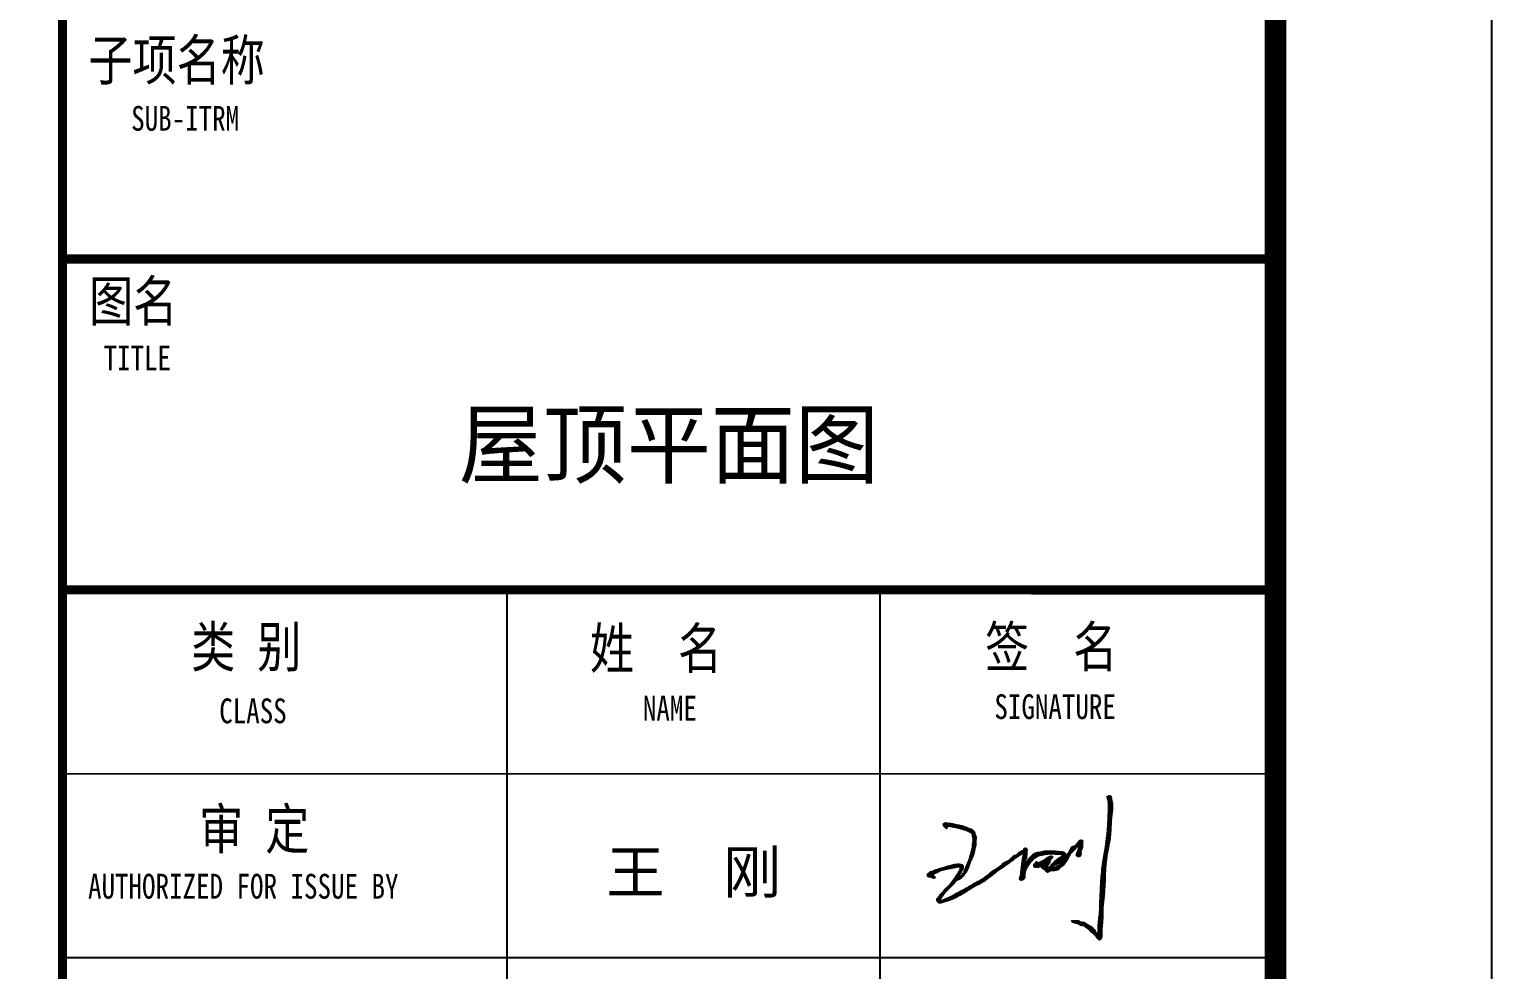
# Model space of a CAD drawing. Extents: x 3757684 to 3906284, y -130571 to 413559.
# Drawn here: x 3892754 to 3906284, y 214035 to 222734 of the extents above; entities that cross this region are included whole.
import ezdxf
from ezdxf.enums import TextEntityAlignment as Align

# ---------------------------------------------------------------- set-up
doc = ezdxf.new("R2010")
doc.units = 0
doc.header["$LTSCALE"] = 1000
doc.header["$MEASUREMENT"] = 0
doc.layers.get('0').update_dxf_attribs({"color": 4, "linetype": 'CONTINUOUS'})
for name, color, linetype in [('46', 7, 'CONTINUOUS'), ('PUB_TEXT', 7, 'CONTINUOUS'), ('PUB_TITLE', 4, 'CONTINUOUS')]:
    doc.layers.add(name, color=color, linetype=linetype)
doc.styles.add('-黑体', font='simhei_0.ttf', dxfattribs={"width": 0.8})
doc.styles.add('TQ', font='SimSun.ttf')

# ---------------------------------------------------------------- blocks, each defined once
blk = doc.blocks.new('1')
at = {"linetype": 'Continuous'}
h = blk.add_hatch(dxfattribs=at)
h.set_pattern_fill('ANSI31', color=256, scale=0.01, style=0)
h.set_pattern_definition([(45, (0, 0), (-0.01122532015134, 0.01122532015134), [])])
edge = h.paths.add_edge_path()
edge.add_spline(control_points=[(606802.955, 3438070.265), (606802.955, 3438070.265), (606802.978, 3438070.201), (606803.012, 3438070.057), (606803.035, 3438069.827), (606803.027, 3438069.565), (606803.004, 3438069.177), (606802.971, 3438068.462), (606802.885, 3438067.542), (606802.712, 3438066.651), (606802.606, 3438065.85), (606802.561, 3438065.09), (606802.525, 3438064.313), (606802.513, 3438063.576), (606802.42, 3438062.95), (606802.421, 3438062.551), (606802.441, 3438062.139), (606802.152, 3438062.761), (606801.878, 3438062.858), (606801.715, 3438062.951), (606801.558, 3438063.071), (606801.383, 3438063.056), (606801.209, 3438063.181), (606801.078, 3438063.118), (606800.822, 3438063.166), (606801.056, 3438062.99), (606801.233, 3438063.022), (606801.415, 3438062.865), (606801.6, 3438062.898), (606801.7, 3438062.764), (606801.82, 3438062.714), (606801.907, 3438062.65), (606801.952, 3438062.546), (606802.069, 3438062.47), (606802.185, 3438062.369), (606802.317, 3438062.241), (606802.379, 3438062.115), (606802.487, 3438062.031), (606802.589, 3438062.135), (606802.59, 3438062.48), (606802.623, 3438062.951), (606802.67, 3438063.483), (606802.649, 3438064.001), (606802.833, 3438065.156), (606802.746, 3438066.45), (606803.078, 3438067.746), (606803.118, 3438068.511), (606803.163, 3438069.234), (606803.256, 3438069.777), (606803.177, 3438070.114), (606803.14, 3438070.267), (606803.133, 3438070.386), (606803.019, 3438070.368), (606802.891, 3438070.309), (606802.95, 3438070.279), (606802.955, 3438070.265)], knot_values=[0, 0, 0, 0, 0, 0.203472, 0.442899, 0.690808, 0.988149, 1.60923, 2.840572, 3.752984, 4.332848, 5.262981, 6.035934, 6.661421, 7.48981, 7.864801, 7.9648, 8.531739, 8.73339, 8.935041, 9.080881, 9.311509, 9.423367, 9.673526, 9.798605, 9.905095, 10.248209, 10.412454, 10.55862, 10.756019, 10.851869, 10.949821, 11.070736, 11.179446, 11.358661, 11.537207, 11.717695, 11.796452, 11.883662, 12.071105, 12.820797, 13.30691, 13.670072, 14.370692, 16.803169, 17.501531, 18.365954, 19.092247, 19.680507, 19.999013, 20.098779, 20.179451, 20.29692, 20.394786, 20.438346, 20.438346, 20.438346, 20.438346], degree=3, periodic=0)
edge = h.paths.add_edge_path(flags=16)
edge.add_spline(control_points=[(606799.21, 3438066.399), (606799.21, 3438066.399), (606799.228, 3438066.393), (606799.259, 3438066.369), (606799.291, 3438066.335), (606799.345, 3438066.305), (606799.365, 3438066.364), (606799.347, 3438066.417), (606799.405, 3438066.439), (606799.423, 3438066.483), (606799.473, 3438066.527), (606799.434, 3438066.558), (606799.393, 3438066.56), (606799.339, 3438066.548), (606799.295, 3438066.511), (606799.271, 3438066.471), (606799.246, 3438066.451), (606799.226, 3438066.436), (606799.207, 3438066.42), (606799.216, 3438066.406), (606799.208, 3438066.4), (606799.21, 3438066.399)], knot_values=[0, 0, 0, 0, 0, 0.057733, 0.109186, 0.155114, 0.195164, 0.255838, 0.297479, 0.349264, 0.409899, 0.439041, 0.473276, 0.533161, 0.598551, 0.63824, 0.674217, 0.689713, 0.71925, 0.728926, 0.734337, 0.734337, 0.734337, 0.734337], degree=3, periodic=0)
edge = h.paths.add_edge_path()
edge.add_spline(control_points=[(606792.55, 3438065.811), (606792.55, 3438065.811), (606792.549, 3438065.776), (606792.564, 3438065.696), (606792.697, 3438065.695), (606792.796, 3438065.645), (606792.909, 3438065.6), (606792.98, 3438065.665), (606792.902, 3438065.734), (606792.79, 3438065.779), (606792.883, 3438065.873), (606793.019, 3438065.907), (606793.268, 3438066.064), (606793.658, 3438066.145), (606794.034, 3438066.21), (606794.265, 3438066.268), (606794.401, 3438066.287), (606794.481, 3438066.172), (606794.332, 3438065.922), (606794.187, 3438065.683), (606793.968, 3438065.411), (606793.81, 3438065.181), (606793.537, 3438064.962), (606793.349, 3438064.727), (606793.2, 3438064.543), (606793.11, 3438064.431), (606793.085, 3438064.305), (606793.176, 3438064.155), (606793.361, 3438064.205), (606793.562, 3438064.273), (606793.927, 3438064.372), (606794.312, 3438064.56), (606794.674, 3438064.789), (606794.98, 3438064.97), (606795.259, 3438065.169), (606795.778, 3438065.388), (606796.228, 3438065.799), (606796.893, 3438066.243), (606797.353, 3438066.588), (606797.743, 3438066.876), (606797.925, 3438066.974), (606798.17, 3438067.158), (606797.984, 3438066.55), (606798.011, 3438066.273), (606797.941, 3438065.885), (606797.951, 3438065.708), (606797.837, 3438065.553), (606798.004, 3438065.462), (606798.18, 3438065.63), (606798.127, 3438065.893), (606798.217, 3438066.149), (606798.377, 3438066.382), (606798.57, 3438066.642), (606798.85, 3438066.911), (606799.214, 3438066.96), (606799.527, 3438067.025), (606799.855, 3438067.01), (606800.094, 3438066.995), (606800.448, 3438066.991), (606800.024, 3438066.668), (606799.814, 3438066.521), (606799.657, 3438066.281), (606799.535, 3438066.189), (606799.406, 3438066.301), (606799.591, 3438066.433), (606799.588, 3438066.632), (606799.682, 3438066.746), (606799.802, 3438066.84), (606799.655, 3438066.896), (606799.563, 3438066.835), (606799.429, 3438066.785), (606799.319, 3438066.643), (606799.141, 3438066.605), (606798.999, 3438066.44), (606798.847, 3438066.608), (606798.765, 3438066.458), (606798.687, 3438066.385), (606798.7, 3438066.235), (606798.84, 3438066.271), (606799.031, 3438066.228), (606798.951, 3438066.381), (606799.169, 3438066.22), (606799.248, 3438066.131), (606799.398, 3438066.081), (606799.449, 3438065.913), (606799.619, 3438066.079), (606799.793, 3438066.041), (606799.959, 3438066.08), (606800.126, 3438066.114), (606800.202, 3438066.25), (606800.431, 3438066.385), (606800.587, 3438066.632), (606800.725, 3438066.916), (606800.845, 3438067.09), (606801.017, 3438067.244), (606801.119, 3438067.372), (606801.363, 3438067.542), (606801.268, 3438067.221), (606801.189, 3438067.095), (606801.144, 3438066.822), (606801.385, 3438066.881), (606801.402, 3438067.042), (606801.373, 3438067.182), (606801.485, 3438067.316), (606801.475, 3438067.507), (606801.487, 3438067.655), (606801.496, 3438067.827), (606801.337, 3438067.813), (606801.298, 3438067.715), (606801.222, 3438067.652), (606801.178, 3438067.58), (606801.113, 3438067.499), (606801.023, 3438067.436), (606800.877, 3438067.446), (606800.834, 3438067.329), (606800.795, 3438067.203), (606800.703, 3438067.083), (606800.603, 3438066.943), (606800.533, 3438066.824), (606800.461, 3438066.757), (606800.412, 3438066.658), (606800.306, 3438066.606), (606800.223, 3438066.497), (606800.196, 3438066.348), (606800.036, 3438066.347), (606799.979, 3438066.232), (606799.877, 3438066.247), (606799.751, 3438066.186), (606799.803, 3438066.317), (606799.937, 3438066.386), (606800.145, 3438066.495), (606800.267, 3438066.694), (606800.425, 3438066.8), (606800.488, 3438066.917), (606800.514, 3438067.038), (606800.398, 3438067.139), (606800.201, 3438067.118), (606799.97, 3438067.171), (606799.721, 3438067.165), (606799.512, 3438067.173), (606799.309, 3438067.173), (606799.12, 3438067.113), (606798.936, 3438067.096), (606798.791, 3438067.061), (606798.673, 3438067.014), (606798.54, 3438066.861), (606798.379, 3438066.726), (606798.296, 3438066.546), (606798.214, 3438066.468), (606798.253, 3438066.377), (606798.165, 3438066.353), (606798.132, 3438066.519), (606798.199, 3438066.664), (606798.245, 3438066.867), (606798.272, 3438067.039), (606798.257, 3438067.173), (606798.289, 3438067.275), (606798.231, 3438067.325), (606798.185, 3438067.351), (606798.116, 3438067.318), (606798.134, 3438067.244), (606798.075, 3438067.19), (606797.989, 3438067.192), (606797.895, 3438067.117), (606797.778, 3438067.065), (606797.705, 3438066.945), (606797.48, 3438066.93), (606797.354, 3438066.63), (606796.984, 3438066.547), (606796.734, 3438066.24), (606796.367, 3438066.054), (606796, 3438065.748), (606795.616, 3438065.48), (606795.196, 3438065.284), (606794.896, 3438065.06), (606794.505, 3438064.901), (606794.174, 3438064.683), (606793.807, 3438064.499), (606793.582, 3438064.413), (606793.215, 3438064.252), (606793.31, 3438064.497), (606793.437, 3438064.641), (606793.582, 3438064.841), (606793.788, 3438065.021), (606793.949, 3438065.216), (606794.12, 3438065.363), (606794.173, 3438065.524), (606794.26, 3438065.592), (606794.302, 3438065.684), (606794.368, 3438065.775), (606794.421, 3438065.871), (606794.462, 3438066), (606794.571, 3438066.1), (606794.599, 3438066.252), (606794.551, 3438066.412), (606794.36, 3438066.415), (606794.191, 3438066.411), (606794.029, 3438066.387), (606793.889, 3438066.325), (606793.707, 3438066.301), (606793.533, 3438066.246), (606793.302, 3438066.176), (606793.071, 3438066.107), (606792.848, 3438066.006), (606792.669, 3438065.959), (606792.613, 3438065.874), (606792.539, 3438065.843), (606792.55, 3438065.819), (606792.55, 3438065.811)], knot_values=[0, 0, 0, 0, 0, 0.105495, 0.188071, 0.350631, 0.464905, 0.502658, 0.593423, 0.697678, 0.783138, 0.884815, 1.144547, 1.630543, 2.079616, 2.270782, 2.377807, 2.444539, 2.63883, 3.131183, 3.350084, 3.673172, 3.965915, 4.39156, 4.571865, 4.677375, 4.818904, 4.929964, 5.137028, 5.291146, 5.594565, 6.25381, 6.572554, 6.880001, 7.320791, 7.595448, 8.560882, 9.120984, 9.987765, 10.316328, 10.521769, 10.690414, 10.960809, 11.679995, 11.896914, 12.087164, 12.240554, 12.319033, 12.55058, 12.766241, 13.102573, 13.326512, 13.614478, 14.08319, 14.429268, 14.688197, 15.051653, 15.361556, 15.53861, 15.795698, 16.348933, 16.559125, 16.649415, 16.754523, 16.911433, 17.15397, 17.307391, 17.393551, 17.48384, 17.624373, 17.730345, 17.906364, 18.129949, 18.278251, 18.435235, 18.568453, 18.66548, 18.773939, 18.895836, 19.059597, 19.10214, 19.270785, 19.443131, 19.607412, 19.685867, 19.873346, 20.04886, 20.225913, 20.383462, 20.531169, 20.660834, 21.172533, 21.365967, 21.611841, 21.806786, 22.031723, 22.188311, 22.413178, 22.608077, 22.799176, 22.974105, 23.06152, 23.263202, 23.372355, 23.553802, 23.797836, 23.872792, 23.98947, 24.117149, 24.177133, 24.28316, 24.365971, 24.489649, 24.597817, 24.759651, 24.793174, 24.999763, 25.198393, 25.313816, 25.411572, 25.488026, 25.638741, 25.744768, 25.9013, 26.015127, 26.160543, 26.192364, 26.330662, 26.364185, 26.544768, 26.783089, 27.053419, 27.226038, 27.33519, 27.454779, 27.55681, 27.738373, 28.024957, 28.26577, 28.482745, 28.65249, 28.869719, 29.073747, 29.204944, 29.316411, 29.446327, 29.804991, 29.928631, 30.04716, 30.110761, 30.144301, 30.262829, 30.458292, 30.676828, 30.868808, 30.974809, 31.09141, 31.136398, 31.193514, 31.240944, 31.328358, 31.373346, 31.460811, 31.570001, 31.722947, 31.842915, 31.953649, 32.343838, 32.652133, 33.028245, 33.487085, 33.873097, 34.46136, 34.883719, 35.260312, 35.578132, 36.138514, 36.470525, 36.746283, 37.027114, 37.165208, 37.328648, 37.652119, 37.881268, 38.149211, 38.413069, 38.537304, 38.640797, 38.734766, 38.835411, 38.97641, 39.063525, 39.237389, 39.397674, 39.507926, 39.684925, 39.879412, 40.042988, 40.165782, 40.33713, 40.587514, 40.713951, 41.061834, 41.304731, 41.460093, 41.581386, 41.62399, 41.647763, 41.647763, 41.647763, 41.647763], degree=3, periodic=0)
edge = h.paths.add_edge_path()
edge.add_spline(control_points=[(606793.533, 3438068.787), (606793.522, 3438068.779), (606793.502, 3438068.768), (606793.467, 3438068.755), (606793.471, 3438068.721), (606793.47, 3438068.689), (606793.486, 3438068.642), (606793.512, 3438068.595), (606793.552, 3438068.567), (606793.576, 3438068.53), (606793.604, 3438068.52), (606793.628, 3438068.48), (606793.64, 3438068.52), (606793.66, 3438068.545), (606793.656, 3438068.585), (606793.658, 3438068.63), (606793.694, 3438068.632), (606793.739, 3438068.638), (606793.798, 3438068.604), (606793.872, 3438068.599), (606793.953, 3438068.587), (606794.037, 3438068.561), (606794.147, 3438068.555), (606794.246, 3438068.533), (606794.341, 3438068.506), (606794.465, 3438068.474), (606794.596, 3438068.426), (606794.743, 3438068.404), (606794.866, 3438068.338), (606794.993, 3438068.267), (606795.136, 3438068.191), (606795.167, 3438068.052), (606795.182, 3438067.925), (606795.217, 3438067.794), (606795.166, 3438067.651), (606795.162, 3438067.529), (606795.165, 3438067.422), (606795.105, 3438067.269), (606795.097, 3438067.088), (606795.007, 3438066.903), (606794.977, 3438066.721), (606794.878, 3438066.472), (606794.72, 3438066.132), (606794.644, 3438065.826), (606794.119, 3438065.417), (606794.469, 3438065.599), (606794.582, 3438065.749), (606794.777, 3438065.944), (606794.861, 3438066.179), (606794.947, 3438066.423), (606795.062, 3438066.71), (606795.203, 3438066.993), (606795.243, 3438067.302), (606795.324, 3438067.533), (606795.31, 3438067.772), (606795.343, 3438067.983), (606795.274, 3438068.132), (606795.236, 3438068.291), (606795.118, 3438068.416), (606794.927, 3438068.466), (606794.723, 3438068.566), (606794.476, 3438068.651), (606794.222, 3438068.689), (606793.984, 3438068.754), (606793.793, 3438068.78), (606793.672, 3438068.785), (606793.605, 3438068.805), (606793.558, 3438068.806), (606793.533, 3438068.787)], knot_values=[0, 0, 0, 0, 0.041082, 0.07505, 0.088632, 0.134595, 0.175413, 0.234818, 0.291272, 0.322585, 0.358932, 0.388978, 0.410254, 0.449746, 0.492223, 0.528872, 0.562247, 0.582704, 0.667641, 0.751983, 0.805325, 0.9133, 1.012545, 1.133813, 1.21829, 1.308131, 1.517045, 1.636187, 1.75082, 1.928304, 2.085091, 2.200801, 2.333638, 2.478108, 2.590554, 2.777169, 2.844318, 2.907987, 3.263741, 3.373947, 3.521151, 3.812083, 4.184622, 4.587118, 4.994058, 5.176249, 5.403783, 5.625783, 5.97263, 6.141844, 6.40367, 6.900175, 7.077257, 7.334509, 7.623232, 7.791926, 7.957084, 8.101611, 8.282464, 8.43406, 8.687737, 8.963087, 9.212842, 9.458407, 9.700088, 9.793247, 9.815686, 9.911866, 9.911866, 9.911866, 9.911866], degree=3, periodic=0)
for points, start_tangent, end_tangent in [([(606802.955, 3438070.265), (606803.005, 3438070.068), (606803.03, 3438069.83), (606803.027, 3438069.582), (606803.011, 3438069.285), (606802.977, 3438068.665), (606802.852, 3438067.44), (606802.702, 3438066.54), (606802.627, 3438065.965), (606802.56, 3438065.037), (606802.527, 3438064.265), (606802.502, 3438063.64), (606802.427, 3438062.815), (606802.427, 3438062.44), (606802.427, 3438062.34), (606802.051, 3438062.765), (606801.876, 3438062.865), (606801.701, 3438062.965), (606801.576, 3438063.04), (606801.351, 3438063.09), (606801.251, 3438063.14), (606801.001, 3438063.14), (606800.876, 3438063.14), (606800.957, 3438063.071), (606801.282, 3438062.963), (606801.428, 3438062.887), (606801.573, 3438062.872), (606801.734, 3438062.757), (606801.818, 3438062.711), (606801.894, 3438062.65), (606801.963, 3438062.55), (606802.047, 3438062.482), (606802.185, 3438062.367), (606802.308, 3438062.237), (606802.415, 3438062.092), (606802.484, 3438062.053), (606802.552, 3438062.107), (606802.591, 3438062.29), (606802.632, 3438063.039), (606802.662, 3438063.524), (606802.662, 3438063.887), (606802.73, 3438064.585), (606802.906, 3438067.011), (606803.043, 3438067.696), (606803.122, 3438068.556), (606803.18, 3438069.28), (606803.219, 3438069.867), (606803.161, 3438070.18), (606803.141, 3438070.278), (606803.122, 3438070.356), (606803.004, 3438070.356), (606802.926, 3438070.298), (606802.955, 3438070.265)], (0.338976, -0.940795), (0.338976, -0.940795)), ([(606793.533, 3438068.787), (606793.497, 3438068.767), (606793.47, 3438068.747), (606793.47, 3438068.733), (606793.473, 3438068.687), (606793.485, 3438068.648), (606793.516, 3438068.597), (606793.556, 3438068.558), (606793.577, 3438068.534), (606793.606, 3438068.512), (606793.628, 3438068.492), (606793.638, 3438068.511), (606793.655, 3438068.546), (606793.657, 3438068.589), (606793.665, 3438068.624), (606793.697, 3438068.633), (606793.718, 3438068.634), (606793.799, 3438068.611), (606793.883, 3438068.597), (606793.935, 3438068.589), (606794.041, 3438068.565), (606794.139, 3438068.553), (606794.258, 3438068.529), (606794.34, 3438068.507), (606794.426, 3438068.483), (606794.627, 3438068.425), (606794.743, 3438068.397), (606794.846, 3438068.348), (606795.002, 3438068.263), (606795.127, 3438068.169), (606795.164, 3438068.059), (606795.185, 3438067.928), (606795.203, 3438067.784), (606795.179, 3438067.675), (606795.164, 3438067.489), (606795.161, 3438067.421), (606795.142, 3438067.361), (606795.057, 3438067.015), (606795.017, 3438066.913), (606794.982, 3438066.77), (606794.885, 3438066.495), (606794.74, 3438066.152), (606794.552, 3438065.796), (606794.27, 3438065.503), (606794.429, 3438065.59), (606794.59, 3438065.751), (606794.735, 3438065.92), (606794.88, 3438066.235), (606794.938, 3438066.394), (606795.035, 3438066.637), (606795.212, 3438067.101), (606795.245, 3438067.275), (606795.304, 3438067.525), (606795.321, 3438067.813), (606795.326, 3438067.982), (606795.277, 3438068.139), (606795.228, 3438068.275), (606795.103, 3438068.406), (606794.962, 3438068.46), (606794.728, 3438068.558), (606794.466, 3438068.645), (606794.221, 3438068.694), (606793.982, 3438068.749), (606793.742, 3438068.781), (606793.65, 3438068.792), (606793.628, 3438068.798), (606793.533, 3438068.787)], (-0.800647, -0.599137), (-0.800647, -0.599137)), ([(606792.55, 3438065.811), (606792.583, 3438065.711), (606792.664, 3438065.691), (606792.817, 3438065.638), (606792.931, 3438065.624), (606792.957, 3438065.651), (606792.904, 3438065.724), (606792.824, 3438065.791), (606792.877, 3438065.858), (606792.971, 3438065.898), (606793.204, 3438066.011), (606793.672, 3438066.145), (606794.112, 3438066.231), (606794.299, 3438066.271), (606794.406, 3438066.265), (606794.446, 3438066.211), (606794.393, 3438066.025), (606794.126, 3438065.611), (606793.992, 3438065.438), (606793.792, 3438065.184), (606793.578, 3438064.984), (606793.298, 3438064.664), (606793.184, 3438064.524), (606793.124, 3438064.437), (606793.104, 3438064.297), (606793.164, 3438064.203), (606793.371, 3438064.21), (606793.518, 3438064.257), (606793.808, 3438064.346), (606794.406, 3438064.624), (606794.678, 3438064.789), (606794.94, 3438064.95), (606795.314, 3438065.184), (606795.561, 3438065.304), (606796.346, 3438065.865), (606796.804, 3438066.188), (606797.504, 3438066.699), (606797.773, 3438066.888), (606797.948, 3438066.995), (606798.096, 3438067.076), (606798.069, 3438066.807), (606797.975, 3438066.094), (606797.948, 3438065.879), (606797.921, 3438065.691), (606797.881, 3438065.543), (606797.948, 3438065.502), (606798.137, 3438065.637), (606798.15, 3438065.852), (606798.244, 3438066.175), (606798.366, 3438066.363), (606798.541, 3438066.592), (606798.904, 3438066.888), (606799.241, 3438066.969), (606799.496, 3438067.009), (606799.86, 3438067.009), (606800.169, 3438066.995), (606800.344, 3438066.969), (606800.169, 3438066.78), (606799.752, 3438066.417), (606799.618, 3438066.256), (606799.537, 3438066.215), (606799.456, 3438066.282), (606799.537, 3438066.417), (606799.618, 3438066.646), (606799.712, 3438066.767), (606799.766, 3438066.834), (606799.685, 3438066.874), (606799.55, 3438066.834), (606799.455, 3438066.787), (606799.321, 3438066.673), (606799.124, 3438066.567), (606798.996, 3438066.493), (606798.85, 3438066.551), (606798.756, 3438066.457), (606798.702, 3438066.377), (606798.716, 3438066.269), (606798.837, 3438066.256), (606798.998, 3438066.282), (606798.985, 3438066.323), (606799.133, 3438066.242), (606799.268, 3438066.134), (606799.402, 3438066.04), (606799.443, 3438065.973), (606799.618, 3438066.04), (606799.793, 3438066.054), (606799.968, 3438066.081), (606800.116, 3438066.134), (606800.214, 3438066.244), (606800.318, 3438066.323), (606800.631, 3438066.727), (606800.721, 3438066.898), (606800.864, 3438067.098), (606801.002, 3438067.236), (606801.161, 3438067.395), (606801.299, 3438067.469), (606801.267, 3438067.247), (606801.193, 3438067.066), (606801.204, 3438066.876), (606801.374, 3438066.918), (606801.395, 3438067.003), (606801.405, 3438067.204), (606801.458, 3438067.3), (606801.48, 3438067.48), (606801.49, 3438067.724), (606801.48, 3438067.798), (606801.363, 3438067.798), (606801.278, 3438067.702), (606801.236, 3438067.66), (606801.172, 3438067.575), (606801.119, 3438067.512), (606801.013, 3438067.448), (606800.907, 3438067.427), (606800.822, 3438067.289), (606800.811, 3438067.257), (606800.703, 3438067.081), (606800.59, 3438066.918), (606800.525, 3438066.823), (606800.461, 3438066.748), (606800.419, 3438066.685), (606800.302, 3438066.589), (606800.239, 3438066.505), (606800.164, 3438066.367), (606800.058, 3438066.327), (606799.942, 3438066.24), (606799.91, 3438066.24), (606799.772, 3438066.229), (606799.782, 3438066.261), (606799.92, 3438066.377), (606800.122, 3438066.505), (606800.302, 3438066.706), (606800.429, 3438066.823), (606800.483, 3438066.918), (606800.492, 3438067.037), (606800.419, 3438067.109), (606800.239, 3438067.13), (606799.954, 3438067.162), (606799.713, 3438067.168), (606799.496, 3438067.172), (606799.326, 3438067.166), (606799.114, 3438067.119), (606798.913, 3438067.088), (606798.785, 3438067.056), (606798.684, 3438067.01), (606798.589, 3438066.921), (606798.35, 3438066.653), (606798.287, 3438066.547), (606798.234, 3438066.441), (606798.234, 3438066.377), (606798.202, 3438066.367), (606798.149, 3438066.473), (606798.191, 3438066.664), (606798.244, 3438066.876), (606798.266, 3438067.066), (606798.266, 3438067.172), (606798.266, 3438067.289), (606798.234, 3438067.321), (606798.181, 3438067.342), (606798.138, 3438067.321), (606798.117, 3438067.236), (606798.085, 3438067.204), (606798, 3438067.183), (606797.905, 3438067.13), (606797.778, 3438067.045), (606797.693, 3438066.96), (606797.587, 3438066.929), (606797.3, 3438066.664), (606797.025, 3438066.526), (606796.738, 3438066.282), (606796.356, 3438066.028), (606796.049, 3438065.794), (606795.561, 3438065.466), (606795.19, 3438065.264), (606794.871, 3438065.063), (606794.585, 3438064.925), (606794.097, 3438064.65), (606793.8, 3438064.501), (606793.545, 3438064.395), (606793.27, 3438064.342), (606793.308, 3438064.475), (606793.404, 3438064.607), (606793.611, 3438064.856), (606793.775, 3438065.016), (606793.957, 3438065.213), (606794.129, 3438065.413), (606794.186, 3438065.523), (606794.256, 3438065.6), (606794.304, 3438065.681), (606794.359, 3438065.765), (606794.425, 3438065.889), (606794.458, 3438065.97), (606794.557, 3438066.113), (606794.586, 3438066.271), (606794.546, 3438066.373), (606794.373, 3438066.413), (606794.179, 3438066.406), (606794.018, 3438066.377), (606793.902, 3438066.337), (606793.735, 3438066.301), (606793.493, 3438066.234), (606793.372, 3438066.197), (606793.042, 3438066.089), (606792.815, 3438066.001), (606792.672, 3438065.941), (606792.58, 3438065.862), (606792.547, 3438065.835), (606792.55, 3438065.811)], (-0.03402, -0.999421), (-0.03402, -0.999421)), ([(606799.21, 3438066.399), (606799.258, 3438066.368), (606799.297, 3438066.334), (606799.341, 3438066.319), (606799.358, 3438066.356), (606799.362, 3438066.416), (606799.396, 3438066.44), (606799.428, 3438066.481), (606799.457, 3438066.535), (606799.435, 3438066.554), (606799.401, 3438066.559), (606799.343, 3438066.544), (606799.292, 3438066.503), (606799.268, 3438066.472), (606799.241, 3438066.447), (606799.229, 3438066.438), (606799.212, 3438066.414), (606799.212, 3438066.404), (606799.21, 3438066.399)], (0.943439, -0.331547), (0.943439, -0.331547))]:
    blk.add_spline(points, degree=3, dxfattribs=dict(at, start_tangent=start_tangent, end_tangent=end_tangent))
blk = doc.blocks.new('A$C6CA8367D')
at = {"layer": 'PUB_TITLE'}
for p, q in [((2247, 9772.3), (2247.4, 15722.3)), ((3972.9, 9772.2), (3972.9, 15722.2)), ((3973.2, 9772.1), (3972.9, 15722.1)), ((190.3, 14872.4), (5800.3, 14872.1)), ((190.3, 14022.4), (5800.3, 14022.1)), ((190.4, 14022.2), (5800.5, 14022.2))]:
    blk.add_line(p, q, dxfattribs=at)
at = {"layer": 'PUB_TITLE', "lineweight": 40, "const_width": 42.5, "elevation": 0}
for points in [[(191.9, 40000.3), (189.4, 0.6)], [(190.5, 17252.4), (5800.5, 17252.1)], [(190.4, 15722.4), (5800.4, 15722.1)]]:
    blk.add_lwpolyline(points, dxfattribs=at)
at = {"linetype": 'Continuous', "xscale": 80, "yscale": 80, "zscale": 80}
blk.add_blockref('1', (-48539211.2, -275030859.9, -27.8), dxfattribs=at)
at = {"layer": 'PUB_TEXT', "style": 'TQ'}
blk.add_text('王  刚', height=198, dxfattribs=at).set_placement((2705.8, 14318.7, 27.8))
at = {"layer": 'PUB_TEXT', "attachment_point": 1, "rotation": 359.99644, "style": '-黑体'}
for s, insert, char_height, width in [('子项名称', (310.4, 18266.2, 0), 187, 1111.794), ('SUB-ITRM', (508, 17960.4, 0), 114.75, 2399.536), ('图名', (313.3, 17151.5, 0), 187, 1111.794), ('TITLE', (380.1, 16852, 0), 114.75, 2399.536), ('类 别', (785.4, 15552.4, 0), 187, 1111.794), ('姓  名', (2630.1, 15545.4, 0), 187, 1162.478), ('签  名', (4457.9, 15552.2, 0), 187, 1474.063), ('CLASS', (915.3, 15220.2, 0), 114.75, 2399.536), ('NAME', (2875.1, 15232.4, 0), 114.75, 2399.536), ('SIGNATURE', (4501.1, 15239.7, 0), 114.75, 2399.536), ('审 定', (822.5, 14710.2, 0), 187, 805.336), ('AUTHORIZED FOR ISSUE BY', (308.6, 14409.1, 0), 114.749, 2399.536)]:
    blk.add_mtext(s, dxfattribs=dict(at, insert=insert, char_height=char_height, width=width))

msp = doc.modelspace()

# ---------------------------------------------------------------- linework, layer by layer
at = {"layer": 'PUB_TITLE', "elevation": 0}
msp.add_lwpolyline([(3757684, 184104.3), (3906284, 184104.3), (3906284, 268104.3), (3757684, 268104.3)], close=True, dxfattribs=at)
at = {"layer": 'PUB_TITLE', "const_width": 200, "elevation": 0}
msp.add_lwpolyline([(3762684, 186104.3), (3904284, 186104.3), (3904284, 266104.3), (3762684, 266104.3)], close=True, dxfattribs=at)

# ---------------------------------------------------------------- block references
at = {"xscale": 2, "yscale": 2, "zscale": 2}
msp.add_blockref('A$C6CA8367D', (3892680.3, 186104.3, 0), dxfattribs=at)

# ---------------------------------------------------------------- texts
at = {"layer": '46', "linetype": 'Continuous', "style": '-黑体', "width": 0.95}
msp.add_text('屋顶平面图', height=600, dxfattribs=at).set_placement((3898671, 218596.4, -55.6), align=Align.CENTER)

doc.saveas('drawing.dxf')
